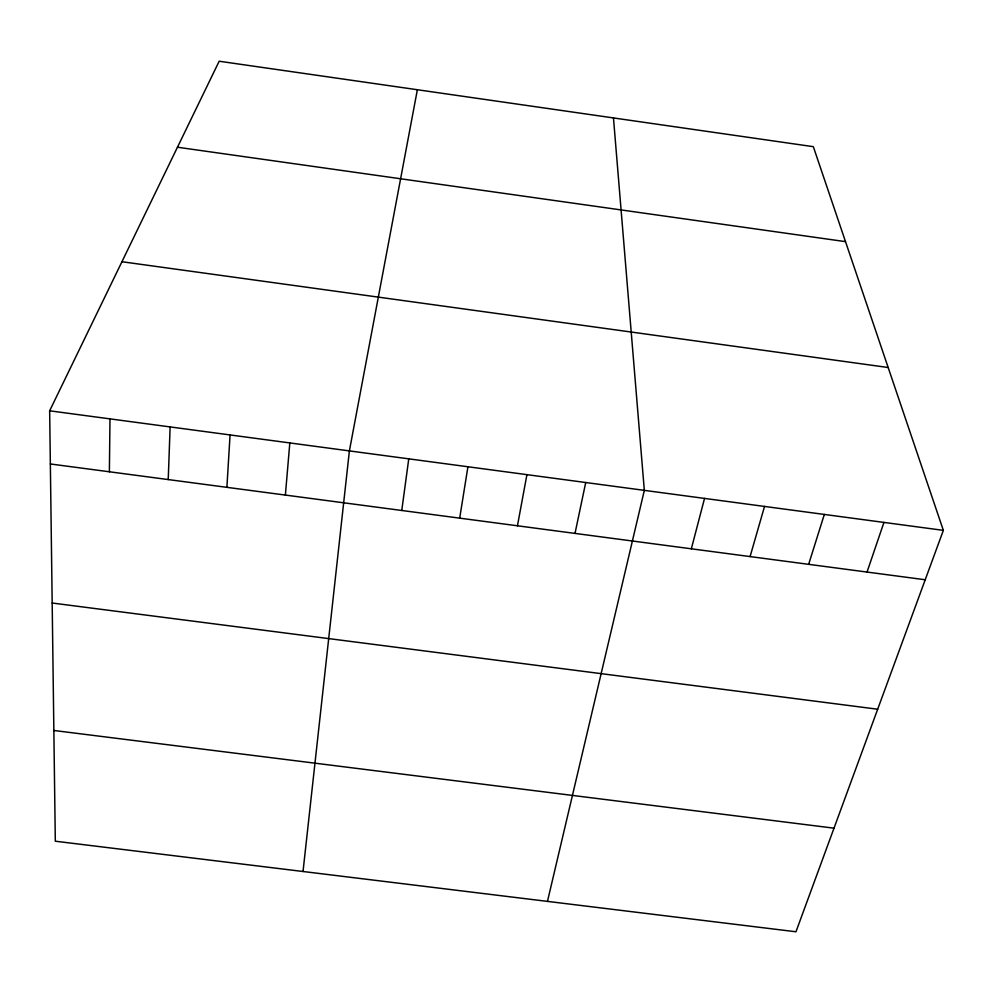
<?xml version="1.0" encoding="UTF-8"?>
<svg xmlns="http://www.w3.org/2000/svg" width="993" height="993" viewBox="0 0 993 993"><rect width="100%" height="100%" fill="white"/><g stroke="black" fill="none" stroke-linecap="round" stroke-linejoin="round"><path stroke-width="1.49" d="M109.379 471.774L109.987 418.872M168.227 479.569L170.126 426.916M226.888 487.34L230.066 434.934M285.376 495.073L289.819 442.928M303.026 871.494L349.387 450.896L417.37 89.73M401.768 510.476L408.756 458.84M459.697 518.147L467.926 466.76M517.452 525.793L526.923 474.654M575.009 533.415L585.721 482.511M547.466 901.383L644.333 490.356L613.463 117.931M691.339 548.806L704.534 498.412M750.087 556.589L764.523 506.442M808.65 564.334L824.327 514.436M867.026 572.067L883.944 522.417M943.35 530.361L795.964 931.769L55.31 841.208L49.65 410.804L219.168 61.231L813.329 146.679L943.35 530.361L49.65 410.804M53.858 730.476L834.008 828.174M52.182 603.024L877.675 709.225M50.345 463.967L925.215 579.763M121.94 261.73L888.164 367.509M177.462 147.225L845.515 241.647"/></g></svg>
